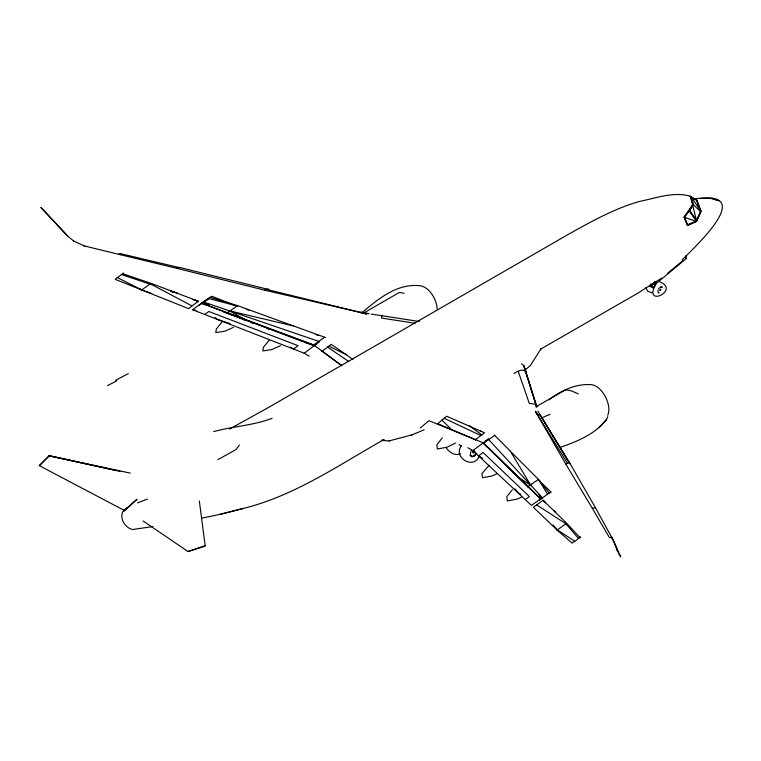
<?xml version="1.0" encoding="UTF-8"?>
<svg xmlns="http://www.w3.org/2000/svg" width="761" height="761" viewBox="0 0 761 761"><rect width="100%" height="100%" fill="white"/><g stroke="black" fill="none" stroke-linecap="round" stroke-linejoin="round"><path stroke-width="1.14" d="M331.102 344.676L321.751 351.42M574.479 541.68L580.538 536.885M122.978 273.808L151.049 283.358L198.459 301.251L191.981 305.932L150.355 283.853L141.708 289.922L117.441 277.641L123.529 273.028M151.743 293.546L141.698 289.922L188.69 308.671L191.981 305.922M121.332 274.464L150.307 284.262M177.437 293.071L170.683 291.292M198.44 301.679L192.875 299.454M201.532 303.658L210.15 297.323L237.48 305.618L325.594 337.589M237.48 306.112L208.562 298.445L203.33 301.955L211.891 296.248L233.465 304.895M293.251 325.908L229.641 310.888L203.33 301.955L192.543 309.737L304.21 353.218L309.27 356.177M117.451 277.213L115.234 279.363L141.708 289.922M651.045 283.882C647.563 288.895 651.597 284.728 654.907 282.417L650.436 286.298L655.173 282.417M650.198 286.307L649.713 285.746M690.56 196.557L696.505 220.623L689.38 210.169L684.443 217.294L687.716 224.837L696.305 220.985L700.976 211.377L691.026 196.623L693.376 204.785L689.456 210.873L684.11 217.104L687.63 225.617L687.716 224.837L696.401 221.451L700.691 211.12L696.534 200.057L700.976 211.377L696.401 221.451L687.592 225.589L684.063 217.075L692.995 204.319L690.237 196.357L696.629 200.314M617.532 551.069L616.591 549.661M658.056 290.065L658.075 292.224L659.016 293.061L658.474 292.443M233.37 327.382L224.952 331.206L215.782 332.595L216.333 329.028L222.336 321.608M280.438 345.703L272.019 349.527L262.849 350.916L263.401 347.349L269.404 339.929M654.679 287.059L654.917 283.292M607.744 416.581L606.355 419.853L604.215 422.155M360.647 312.685L361.37 311.839L369.171 313.751M474.978 451.787C474.255 454.441 472.02 451.948 474.132 450.778M471.42 450.189L470.279 454.098L471.42 456.676L474.141 456.457L476.871 453.537M461.508 445.689C452.405 457.247 473.637 470.098 479.23 456.239M120.58 254.621L120.362 253.622L118.554 254.269L83.653 245.774M611.54 538.065L611.673 537.295L595.425 507.673L569.922 463.344L540.291 415.135L536.981 414.488M696.363 221.432L700.929 211.358M689.647 210.559L692.995 204.319L700.5 211.529M689.342 210.141L692.957 204.29M476.243 453.166L475.007 454.878L472.039 456.59L469.956 455.297M655.668 284.062C642.722 308.281 680.572 290.455 659.873 281.808M658.56 288.857L659.349 287.782M239.354 445.061L235.91 449.608L217.855 459.692M442.35 437.803L436.814 444.795L437.366 449L447.068 447.221L455.439 443.073M512.334 489.732L506.797 496.724L507.349 500.928L517.052 499.149L521.418 497.152M48.818 456.324L39.306 465.637L124.766 510.669M39.306 465.637L49.075 455.772L130.274 473.123M601.761 424.686L599.297 427.216L606.66 419.378C595.425 434.131 577.019 441.504 560.02 447.487M420.253 427.996L429.004 420.681L475.397 439.715L484.538 432.819L446.602 416.219L437.727 423.734L483.206 442.883L540.586 498.912L542.641 497.732M682.151 259.91C697.466 244.443 757.043 189.213 693.956 199.021M128.333 507.245L137.085 499.159L123.872 511.012L128.333 507.245C116.309 511.953 122.721 527.459 132.699 529.532L152.913 526.526M654.802 283.197L654.584 283.986L655.801 284.462L654.622 283.729M524.386 370.721L530.446 365.385L541.242 348.433L540.662 349.128L638.508 292.776L661.651 278.088M538.817 500.415L550.859 491.948L539.996 481.409M363.377 311.534C379.168 298.027 398.136 283.063 420.215 285.784A16.818 9.712 60 0 1 434.198 298.122A20.1 11.605 60 0 1 437.175 309.461M667.692 273.199L682.988 260.509M655.059 281.437L655.192 283.558L655.811 283.824L686.308 258.54L686.108 255.363M198.83 305.389L208.695 299.006M660.538 290.341C658.988 291.453 660.234 288 660.89 289.522M473.875 452.3C472.172 453.775 472.334 450.331 473.875 450.284M304.21 353.218L319.639 341.651L229.679 310.935L246.088 320.191L314.512 345.484L341.879 365.746L321.732 350.992M483.206 443.378L488.21 439.059L488.334 439.544M467.844 447.734L472.904 450.607L488.334 439.04L488.733 439.478L494.736 435.435M489.123 465.323L481.941 473.523L482.493 477.727L492.205 475.948L496.562 473.951M539.073 494.564L540.586 498.912L531.416 505.38L472.904 450.607M540.586 499.406L542.251 497.627L488.61 439.487M488.733 439.478L483.587 443.054L528.086 486.488L538.503 479.42L549.233 493.09M580.034 537.237L578.389 538.322L565.956 523.796L557.337 529.884L574.479 541.081L572.158 543.164L557.442 530.379L533.366 507.235L543.126 500.253L566.707 523.311L580.12 537.742M204.623 314.455L208.866 311.506L298.093 345.684L293.537 349.061L290.483 347.235M525.252 499.558L529.361 496.543L483.102 452.5L478.545 455.877L482.541 458.093M324.7 337.266L313.627 344.923L201.532 303.163L209.617 304.571M237.48 305.618L227.063 313.18L243.301 318.688M548.985 399.81C561.266 390.574 575.849 383.439 591.563 384.676A16.818 9.712 60 0 1 603.33 393.304A20.1 11.605 60 0 1 608.667 412.167A17.532 10.121 60 0 1 607.659 415.259M223.411 312L226.692 312.952L228.747 311.772M363.339 313.228L399.268 292.481L404.12 293.204M316.566 344.305L314.512 345.484L304.514 342.07M535.896 406.869L565.67 389.68L571.387 390.897L578.217 393.856M115.634 380.291L128.305 373.594M229.575 429.033L267.796 407.877L569.009 233.969C591.63 221.394 614.546 208.485 639.601 201.427C656.106 198.107 673.504 191.392 690.341 196.195M204.747 546.35L188.062 551.525L143.078 520.981M118.554 254.269L176.666 268.3L179.301 267.377L268.89 289.551M537.485 414.479L535.43 411.359L565.708 463.953L592.296 508.262L595.425 507.673M107.529 385.589L116.718 380.909M176.666 268.3L264.676 290.16L268.233 289.009M565.708 463.953L569.257 462.802L570.008 463.82M513.941 373.594C516.947 371.121 526.279 366.973 526.279 374.155M541.585 417.951L550.032 414.298M382.127 440.296L381.518 440.4L389.033 440.942L412.386 434.721L424.172 429.775M188.062 551.525L204.89 545.723M382.612 440.134L384.067 439.535C340.167 464.229 297.817 493.632 248.638 507.054C233.094 511.031 217.617 515.311 201.798 518.06M137.465 502.926L147.444 499.073M660.272 287.04L662.393 287.087L660.662 287.258M460.434 453.575C455.392 456.486 449.437 452.3 446.488 448.267M272.077 418.293C253.299 425.57 232.942 426.303 213.746 431.611M389.033 440.942L389.803 440.733M411.263 435.026L412.386 434.721M219.939 514.388L242.778 508.548M710.736 198.431L719.078 200.761L712.391 198.431L700.814 198.44M652.12 292.871L647.64 291.149L645.918 287.496M690.246 196.367L696.914 200.295L700.976 211.377M655.773 282.236L654.841 282.008M371.33 314.084L419.34 321.513M415.106 323.263L381.556 318.06L381.48 316.262L382.307 315.834M192.543 309.737L195.958 310.317M49.075 455.772L109.451 469.033M111.781 469.537L116.423 470.564M49.189 455.744L119.953 471.316M120.362 253.622L179.786 267.71M264.676 290.16L366.735 313.96L360.762 312.448M266.34 289.323L366.735 313.96M193.979 299.91L198.459 301.251M684.443 217.294L696.401 221.451M230.012 323.577L217.608 319.506L214.983 317.451M170.921 291.273L174.174 292.386M651.33 286.279L654.26 287.335M246.402 309.356L248.628 310.165M316.024 334.612L318.193 335.401M170.921 291.13L174.174 292.31M204.68 304.704L201.532 303.163L314.512 345.979M250.502 322.322L252.709 323.13M267.054 328.438L269.261 329.256M651.216 287.135L653.747 288.077M226.692 312.952L246.088 320.685M651.635 286.269L654.146 287.258M520.781 494.184L518.631 493.309L514.874 488.847M685.69 258.274L686.308 258.54M73.341 240.942L84.661 246.041M443.977 418.236L480.686 435.454M521.475 363.977L522.95 364.671L524.291 366.84L536.419 406.241M353.009 359.668L346.474 354.807L328.723 346.093M459.092 444.7L461.137 445.879M517.908 477.128L520.02 478.365L540.472 498.912M611.673 537.295L609.513 537.713L592.296 508.262M536.648 504.914L565.937 523.787M331.083 344.257L346.483 354.788M327.506 347.016L348.842 361.57M469.29 425.713L481.998 435.007L481.903 434.531M139.843 288.942L141.689 290.35M67.406 235.796L41.027 207.553L67.406 235.796L74.188 241.456M483.092 442.892L527.725 486.745M451.435 429.489L441.741 419.91M528.086 486.488L540.586 498.912M538.503 479.42L510.365 451.254L530.655 485.128L519.944 478.403M494.289 434.978L510.45 451.254M483.206 442.883L487.259 447.107M545.475 502.831L543.126 500.253L544.657 502.003M553.009 525.033L557.442 530.379L557.337 529.884M553.884 510.403L555.283 512.143M696.505 220.623L689.456 210.873L696.305 220.985M547.53 494.146L538.427 479.411L538.503 479.915M535.43 411.359L567.364 463.126M619.054 554.284L611.844 537.114L620.719 556.995L619.692 554.94M537.865 411.149L569.257 462.802L541.423 417.066M518.308 371.625L529.295 403.359L535.306 404.205L536.809 406.517L523.777 365.584L536.676 407.135M690.703 196.424L693.376 204.785M542.251 497.627L542.365 498.122L542.279 497.618M475.397 439.715L475.511 440.191M550.859 491.948L550.945 492.453M549.147 493.08L549.233 493.585M199.344 500.985L205.166 545.799M655.678 281.703L655.811 283.824M530.655 485.128L530.569 484.624L530.655 485.128M528.086 486.983L527.972 486.488L528.086 486.983M480.381 431.202L480.286 430.716L480.381 431.202"/></g></svg>
